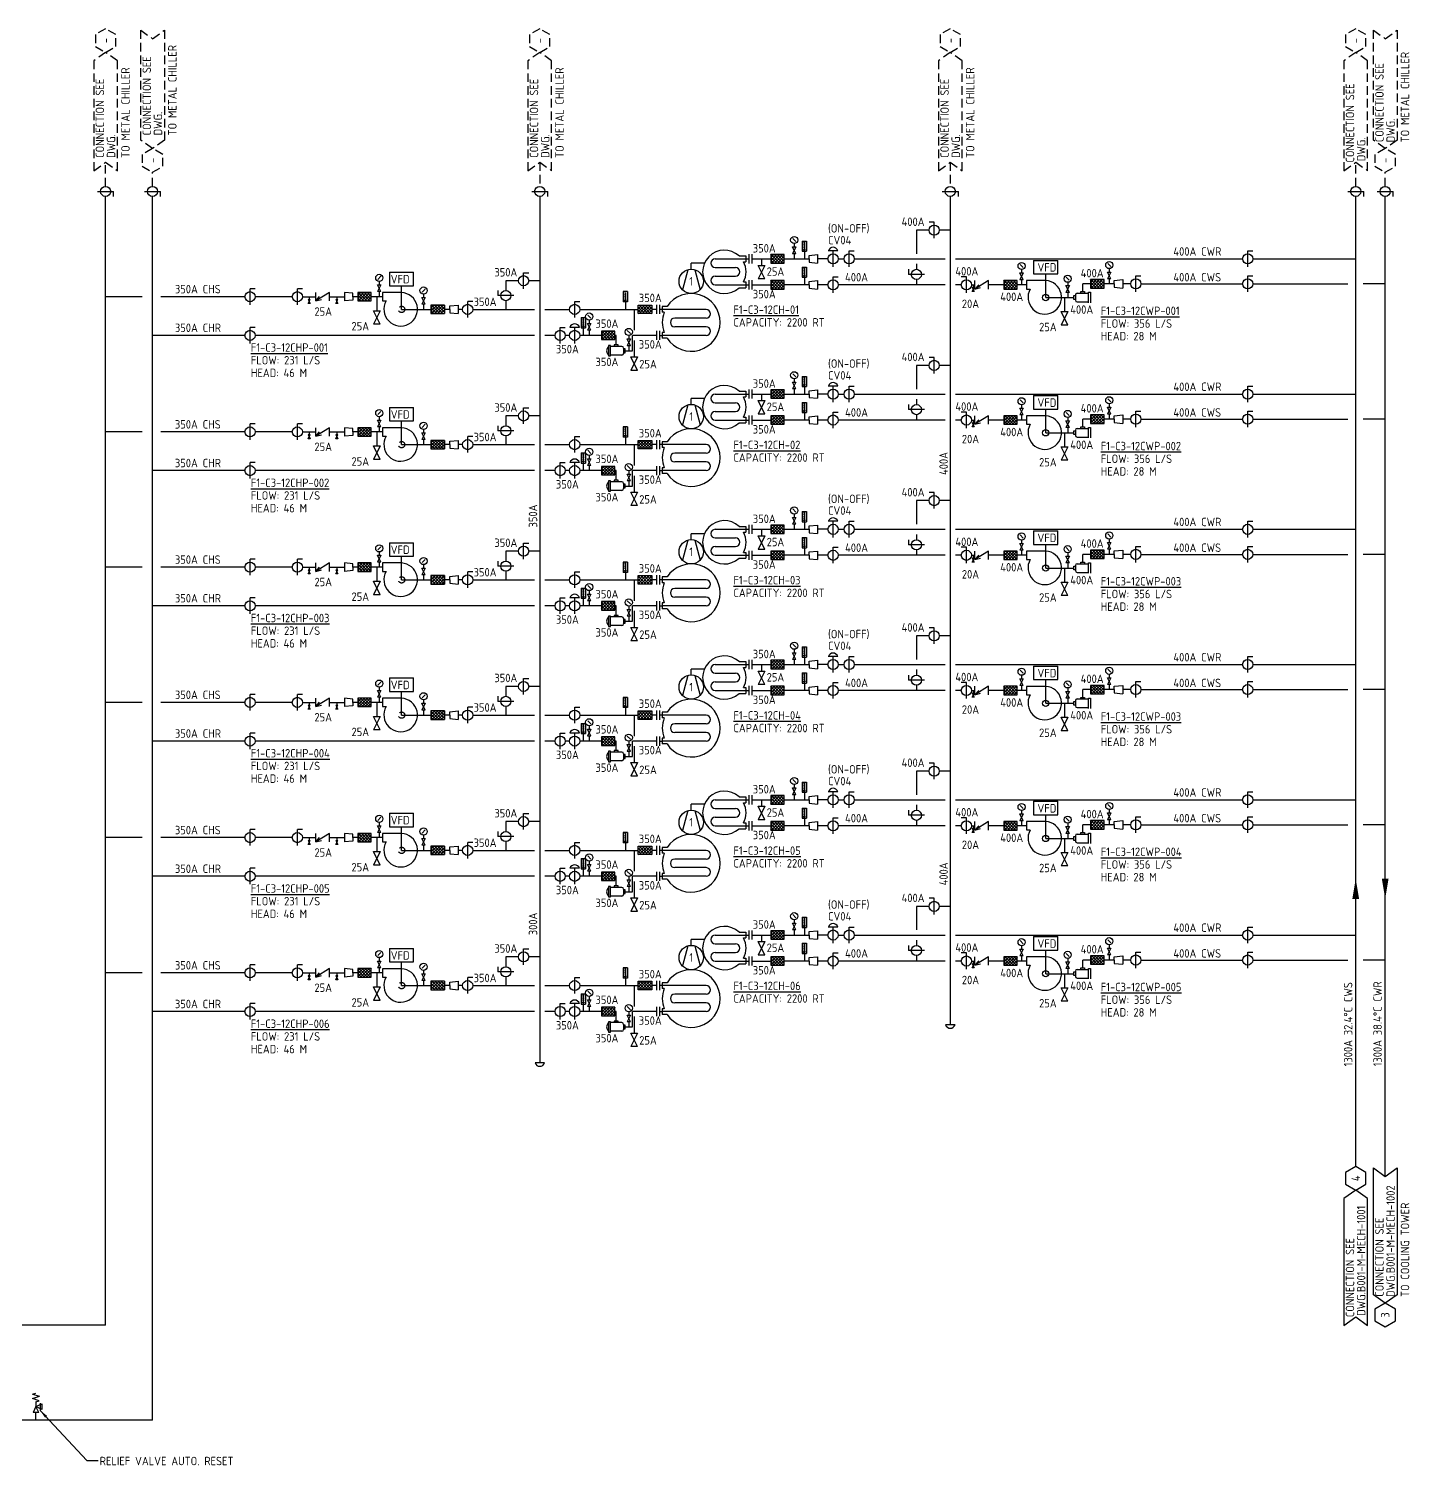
# Model space of a CAD drawing. Header units: millimetres. Extents: x 94 to 1762, y -982 to 1408.
# Drawn here: x 307.6 to 715.8, y 81.9 to 506.8 of the extents above; entities that cross this region are included whole.
import ezdxf
from ezdxf.enums import TextEntityAlignment as Align

# ---------------------------------------------------------------- set-up
doc = ezdxf.new("R2010")
doc.units = ezdxf.units.MM
doc.header["$LTSCALE"] = 10
doc.linetypes.add('HIDDEN', pattern=[0.375, 0.25, -0.125])
for name, color, linetype in [('DETL-TXT', 4, 'Continuous'), ('M-CWTR-9PIPE-R', 110, 'Continuous'), ('M-CWTR-9PIPE-S', 200, 'Continuous'), ('M-CWTR-COND', 6, 'Continuous'), ('M-CWTR-PIPE-R', 110, 'Continuous'), ('M-CWTR-PIPE-S', 130, 'Continuous'), ('M-CWTR-TEXT', 3, 'Continuous'), ('M-CWTR-TEXT-CO', 3, 'Continuous'), ('M-CWTR-TEXT-eq', 4, 'Continuous'), ('M-CWTR-VAVE', 2, 'Continuous'), ('M-EQ-FUTURE', 15, 'Continuous'), ('M-HVAC-EQPM', 22, 'Continuous'), ('M-HVAC-EQPM-P2', 22, 'HIDDEN'), ('MD-20210222-01', 6, 'Continuous')]:
    doc.layers.add(name, color=color, linetype=linetype)
doc.styles.add('AA-TXT', font='isocp.shx', dxfattribs={"width": 0.8, "bigfont": 'chineset.shx'})
doc.styles.add('dim-txt', font='isocp.shx', dxfattribs={"width": 0.7, "bigfont": 'CHINESET.shx'})
doc.dimstyles.new('adim-10', dxfattribs={"dimscale": 10, "dimtxt": 0.25, "dimasz": 0.25, "dimexe": 0.1, "dimexo": 0.5, "dimgap": 0.15, "dimtad": 0, "dimdec": 4, "dimtxsty": 'dim-txt', "dimcen": 2.5, "dimclrd": 256, "dimclre": 256, "dimclrt": 256, "dimadec": 0, "dimazin": 0, "dimtfac": 1, "dimtmove": 0, "dimatfit": 3, "dimfxl": 1, "dimarcsym": 0})

# ---------------------------------------------------------------- blocks, each defined once
blk = doc.blocks.new('A$Ce59ff46e')
at = {"layer": 'M-CWTR-VAVE'}
h = blk.add_hatch(dxfattribs=at)
h.set_pattern_fill('ANSI37', color=256, scale=5, style=0)
h.set_pattern_definition([(135, (745.02374, 158.5319), (0.4419417, 0.4419417), []), (45, (745.02374, 158.5319), (0.4419417, -0.4419417), [])])
h.paths.add_polyline_path([(492.98, 514.49), (488.98, 514.49), (488.98, 511.98), (492.98, 511.98)])
h = blk.add_hatch(dxfattribs=at)
h.set_pattern_fill('ANSI37', color=256, scale=5, style=0)
h.set_pattern_definition([(135, (745.02374, 150.8435), (0.4419417, 0.4419417), []), (45, (745.02374, 150.8435), (0.4419417, -0.4419417), [])])
h.paths.add_polyline_path([(492.98, 506.8), (488.98, 506.8), (488.98, 504.29), (492.98, 504.29)])
h = blk.add_hatch(dxfattribs=at)
h.set_pattern_fill('ANSI37', color=256, scale=5, style=0)
h.set_pattern_definition([(135, (813.9164, 150.8435), (0.4419417, 0.4419417), []), (45, (813.9164, 150.8435), (0.4419417, -0.4419417), [])])
h.paths.add_polyline_path([(561.87, 506.8), (557.87, 506.8), (557.87, 504.29), (561.87, 504.29)])
h = blk.add_hatch(dxfattribs=at)
h.set_pattern_fill('ANSI37', color=256, scale=5, style=0)
h.set_pattern_definition([(135, (839.5573, 151.1248), (0.4419417, 0.4419417), []), (45, (839.5573, 151.1248), (0.4419417, -0.4419417), [])])
h.paths.add_polyline_path([(587.51, 507.08), (583.51, 507.08), (583.51, 504.57), (587.51, 504.57)])
h = blk.add_hatch(dxfattribs=at)
h.set_pattern_fill('ANSI37', color=256, scale=5, style=0)
h.set_pattern_definition([(135, (622.91065, 147.33355), (0.4419417, 0.4419417), []), (45, (622.91065, 147.33355), (0.4419417, -0.4419417), [])])
h.paths.add_polyline_path([(370.86, 503.29), (366.86, 503.29), (366.86, 500.78), (370.86, 500.78)])
h = blk.add_hatch(dxfattribs=at)
h.set_pattern_fill('ANSI37', color=256, scale=5, style=0)
h.set_pattern_definition([(135, (644.53096, 143.5823), (0.4419417, 0.4419417), []), (45, (644.53096, 143.5823), (0.4419417, -0.4419417), [])])
h.paths.add_polyline_path([(392.49, 499.54), (388.49, 499.54), (388.49, 497.03), (392.49, 497.03)])
h = blk.add_hatch(dxfattribs=at)
h.set_pattern_fill('ANSI37', color=256, scale=5, style=0)
h.set_pattern_definition([(45, (197.7305, 143.5823), (-0.4419417, 0.4419417), []), (135, (197.7305, 143.5823), (-0.4419417, -0.4419417), [])])
h.paths.add_polyline_path([(449.78, 499.54), (453.78, 499.54), (453.78, 497.03), (449.78, 497.03)])
h = blk.add_hatch(dxfattribs=at)
h.set_pattern_fill('ANSI37', color=256, scale=5, style=0)
h.set_pattern_definition([(135, (694.94436, 135.8939), (0.4419417, 0.4419417), []), (45, (694.94436, 135.8939), (0.4419417, -0.4419417), [])])
h.paths.add_polyline_path([(442.9, 491.85), (438.9, 491.85), (438.9, 489.34), (442.9, 489.34)])
at = {"layer": 'M-CWTR-9PIPE-R'}
for p, q in [((333.49, 490.6), (306.17, 490.6)), ((419.16, 490.6), (336.49, 490.6)), ((425.22, 490.6), (422.16, 490.6)), ((429.49, 490.6), (428.22, 490.6)), ((438.9, 490.6), (432.49, 490.6)), ((443.27, 490.6), (442.9, 490.6)), ((443.27, 487.78), (443.27, 490.6)), ((455.28, 490.6), (448.08, 490.6)), ((448.08, 486.04), (448.08, 490.6)), ((445.91, 486.04), (448.08, 486.04))]:
    blk.add_line(p, q, dxfattribs=at)
at = {"layer": 'M-CWTR-9PIPE-S'}
for p, q in [((410.62, 506.77), (410.62, 503.85)), ((414.4, 506.77), (410.62, 506.77)), ((420.66, 506.77), (417.4, 506.77)), ((303.09, 502.04), (292.3, 502.04)), ((333.49, 502.04), (308.58, 502.04)), ((347.49, 502.04), (336.49, 502.04)), ((350.49, 502.04), (354.46, 502.04)), ((358.46, 502.04), (362.92, 502.04)), ((366.86, 502.04), (365.43, 502.04)), ((374.17, 502.04), (370.86, 502.04)), ((372.52, 502.04), (372.52, 497.9)), ((379.81, 498.28), (388.49, 498.28)), ((394.03, 498.28), (392.49, 498.28)), ((397.85, 498.28), (396.54, 498.28)), ((400.85, 498.28), (419.16, 498.28)), ((410.62, 500.85), (410.62, 498.28)), ((422.16, 498.28), (429.49, 498.28)), ((432.49, 498.28), (449.78, 498.28)), ((448.56, 498.28), (448.56, 492.1)), ((455.28, 498.28), (453.78, 498.28)), ((448.56, 489.1), (448.56, 484.23))]:
    blk.add_line(p, q, dxfattribs=at)
at = {"layer": 'M-CWTR-COND'}
blk.add_line((548.32, 505.55), (549.34, 505.55), dxfattribs=at)
at = {"layer": 'M-CWTR-PIPE-R'}
for p, q in [((483.47, 513.23), (488.98, 513.23)), ((486.23, 513.23), (486.23, 511.3)), ((492.98, 513.23), (500.34, 513.23)), ((505.89, 513.23), (502.84, 513.23)), ((508.89, 513.23), (510.66, 513.23)), ((513.66, 513.23), (540.57, 513.23)), ((543.57, 513.23), (628.49, 513.23)), ((631.49, 513.23), (661.94, 513.23))]:
    blk.add_line(p, q, dxfattribs=at)
at = {"layer": 'M-CWTR-PIPE-S'}
for p, q in [((532.03, 521.72), (532.03, 514.73)), ((535.78, 521.72), (532.03, 521.72)), ((542.07, 521.72), (538.78, 521.72)), ((532.03, 511.73), (532.03, 510.14)), ((532.03, 507.14), (532.03, 505.55)), ((581.21, 503.53), (581.21, 505.83)), ((583.51, 505.83), (581.21, 505.83)), ((590.55, 505.83), (587.51, 505.83)), ((595.4, 505.83), (593.06, 505.83)), ((598.4, 505.83), (628.49, 505.83)), ((631.49, 505.83), (659.62, 505.83)), ((670.65, 505.83), (664.17, 505.83)), ((483.47, 505.55), (488.98, 505.55)), ((500.34, 505.55), (492.98, 505.55)), ((505.89, 505.55), (502.84, 505.55)), ((540.57, 505.55), (508.89, 505.55)), ((545.32, 505.55), (543.57, 505.55)), ((548.32, 505.55), (549.34, 505.55)), ((548.83, 505.55), (548.83, 504.74)), ((557.87, 505.55), (553.34, 505.55)), ((564.64, 505.55), (561.87, 505.55)), ((570.27, 501.79), (578.58, 501.79)), ((575.83, 501.79), (575.83, 497.65))]:
    blk.add_line(p, q, dxfattribs=at)
at = {"layer": 'M-CWTR-VAVE'}
for p, q in [((537.28, 524.09), (535.78, 524.09)), ((537.28, 519.35), (537.28, 524.09)), ((496.37, 518.34), (495.45, 519.26)), ((496.37, 518.34), (495.45, 519.26)), ((498.28, 518.48), (499.54, 518.48)), ((498.28, 518.48), (499.54, 518.48)), ((498.28, 518.48), (498.28, 515.46)), ((498.28, 518.48), (498.28, 515.46)), ((498.28, 518.48), (499.54, 518.48)), ((498.28, 518.48), (499.54, 518.48)), ((498.28, 518.48), (498.28, 515.46)), ((498.28, 518.48), (498.28, 515.46)), ((499.54, 518.48), (499.54, 515.46)), ((499.54, 518.48), (499.54, 515.46)), ((499.54, 518.48), (499.54, 515.46)), ((499.54, 518.48), (499.54, 515.46)), ((492.98, 514.49), (488.98, 514.49)), ((488.98, 514.49), (488.98, 511.98)), ((492.98, 511.98), (492.98, 514.49)), ((496.41, 516.74), (495.41, 514.74)), ((496.41, 514.74), (495.41, 516.74)), ((495.41, 516.74), (496.41, 516.74)), ((496.41, 514.74), (495.41, 514.74)), ((495.91, 517.74), (495.91, 516.74)), ((495.91, 517.74), (495.91, 516.74)), ((495.91, 514.74), (495.91, 513.23)), ((498.28, 515.46), (499.54, 515.46)), ((498.28, 515.46), (499.54, 515.46)), ((498.66, 518.07), (499.16, 518.07)), ((498.66, 518.07), (499.16, 518.07)), ((498.66, 518.07), (499.16, 518.07)), ((498.66, 518.07), (499.16, 518.07)), ((498.66, 517.57), (499.16, 517.57)), ((498.66, 517.57), (499.16, 517.57)), ((498.66, 517.57), (499.16, 517.57)), ((498.66, 517.57), (499.16, 517.57)), ((498.66, 517.07), (499.16, 517.07)), ((498.66, 517.07), (499.16, 517.07)), ((498.66, 517.07), (499.16, 517.07)), ((498.66, 517.07), (499.16, 517.07)), ((498.66, 516.56), (499.16, 516.56)), ((498.66, 516.56), (499.16, 516.56)), ((498.91, 518.22), (498.91, 516.15)), ((498.91, 518.22), (498.91, 516.15)), ((498.91, 518.22), (498.91, 516.15)), ((498.91, 518.22), (498.91, 516.15)), ((498.91, 515.46), (498.91, 513.23)), ((498.91, 515.46), (498.91, 513.23)), ((500.34, 514.24), (502.84, 514.49)), ((500.34, 513.23), (500.34, 514.24)), ((502.84, 514.49), (502.84, 511.98)), ((508.78, 515.6), (505.99, 515.6)), ((507.39, 510.86), (507.39, 515.6)), ((512.16, 515.6), (513.66, 515.6)), ((512.16, 510.86), (512.16, 515.6)), ((629.99, 515.6), (631.49, 515.6)), ((629.99, 510.86), (629.99, 515.6)), ((487.23, 511.3), (485.23, 507.3)), ((487.23, 507.3), (485.23, 511.3)), ((485.23, 511.3), (487.23, 511.3)), ((488.98, 511.98), (492.98, 511.98)), ((498.28, 510.79), (498.28, 507.77)), ((498.28, 510.79), (498.28, 507.77)), ((498.28, 510.79), (499.54, 510.79)), ((498.28, 510.79), (499.54, 510.79)), ((498.66, 510.38), (499.16, 510.38)), ((498.66, 510.38), (499.16, 510.38)), ((498.66, 509.88), (499.16, 509.88)), ((498.66, 509.88), (499.16, 509.88)), ((498.91, 510.53), (498.91, 508.46)), ((498.91, 510.53), (498.91, 508.46)), ((499.54, 510.79), (499.54, 507.77)), ((499.54, 510.79), (499.54, 507.77)), ((500.34, 513.23), (500.34, 512.23)), ((500.34, 512.23), (502.84, 511.98)), ((529.66, 510.14), (529.66, 508.64)), ((563.6, 510.66), (562.68, 511.58)), ((563.14, 510.05), (563.14, 509.05)), ((589.52, 510.94), (588.6, 511.86)), ((589.52, 510.94), (588.6, 511.86)), ((589.06, 510.33), (589.06, 509.33)), ((372.75, 507.15), (373.67, 508.07)), ((373.21, 506.54), (373.21, 505.54)), ((415.9, 504.4), (415.9, 509.14)), ((415.9, 509.14), (417.4, 509.14)), ((487.23, 507.3), (485.23, 507.3)), ((488.98, 506.8), (488.98, 504.29)), ((492.98, 506.8), (488.98, 506.8)), ((492.98, 504.29), (492.98, 506.8)), ((498.28, 507.77), (499.54, 507.77)), ((498.28, 507.77), (499.54, 507.77)), ((498.66, 509.38), (499.16, 509.38)), ((498.66, 509.38), (499.16, 509.38)), ((498.66, 508.88), (499.16, 508.88)), ((498.66, 508.88), (499.16, 508.88)), ((498.91, 507.77), (498.91, 505.55)), ((498.91, 507.77), (498.91, 505.55)), ((500.34, 506.55), (502.84, 506.8)), ((500.34, 505.55), (500.34, 506.55)), ((502.84, 506.8), (502.84, 504.29)), ((507.39, 503.18), (507.39, 507.92)), ((507.39, 507.92), (508.89, 507.92)), ((534.4, 508.64), (529.66, 508.64)), ((546.82, 507.92), (545.31, 507.92)), ((546.82, 503.18), (546.82, 507.92)), ((549.34, 504.29), (549.34, 506.8)), ((553.34, 506.8), (549.34, 504.29)), ((553.34, 504.29), (553.34, 506.8)), ((557.87, 506.8), (557.87, 504.29)), ((561.87, 506.8), (557.87, 506.8)), ((561.87, 504.29), (561.87, 506.8)), ((562.64, 509.05), (563.64, 509.05)), ((563.64, 507.05), (562.64, 509.05)), ((563.64, 509.05), (562.64, 507.05)), ((563.64, 507.05), (562.64, 507.05)), ((563.14, 507.05), (563.14, 505.55)), ((577.23, 506.9), (576.31, 507.82)), ((576.77, 506.3), (576.77, 505.3)), ((587.51, 507.08), (583.51, 507.08)), ((583.51, 507.08), (583.51, 504.57)), ((587.51, 504.57), (587.51, 507.08)), ((589.56, 509.33), (588.56, 507.33)), ((589.56, 507.33), (588.56, 509.33)), ((588.56, 509.33), (589.56, 509.33)), ((589.56, 507.33), (588.56, 507.33)), ((589.06, 507.33), (589.06, 505.83)), ((590.55, 506.83), (593.06, 507.08)), ((590.55, 505.83), (590.55, 506.83)), ((590.55, 505.83), (590.55, 504.83)), ((593.06, 507.08), (593.06, 504.57)), ((596.9, 508.2), (598.4, 508.2)), ((596.9, 503.46), (596.9, 508.2)), ((629.99, 508.2), (631.49, 508.2)), ((629.99, 503.46), (629.99, 508.2)), ((334.99, 499.67), (334.99, 504.41)), ((336.49, 504.41), (334.99, 504.41)), ((348.99, 499.67), (348.99, 504.41)), ((350.49, 504.41), (348.99, 504.41)), ((354.46, 500.78), (354.46, 503.29)), ((358.46, 503.29), (354.46, 500.78)), ((354.46, 500.78), (355.57, 502.07)), ((358.46, 500.78), (358.46, 503.29)), ((362.92, 503.29), (362.92, 500.78)), ((365.43, 503.04), (362.92, 503.29)), ((365.43, 502.04), (365.43, 503.04)), ((365.43, 502.04), (365.43, 501.03)), ((370.86, 503.29), (366.86, 503.29)), ((366.86, 503.29), (366.86, 500.78)), ((370.86, 500.78), (370.86, 503.29)), ((373.71, 505.54), (372.71, 503.54)), ((373.71, 503.54), (372.71, 505.54)), ((372.71, 505.54), (373.71, 505.54)), ((373.71, 503.54), (372.71, 503.54)), ((373.21, 503.54), (373.21, 502.04)), ((386.81, 501.79), (385.81, 499.79)), ((386.81, 499.79), (385.81, 501.79)), ((385.81, 501.79), (386.81, 501.79)), ((385.85, 503.39), (386.77, 504.31)), ((386.31, 502.79), (386.31, 501.79)), ((408.25, 503.86), (408.25, 502.35)), ((412.99, 502.35), (408.25, 502.35)), ((445.35, 503.53), (445.35, 500.51)), ((445.35, 503.53), (445.35, 500.51)), ((446.6, 503.53), (445.35, 503.53)), ((446.6, 503.53), (445.35, 503.53)), ((446.23, 503.12), (445.72, 503.12)), ((446.23, 503.12), (445.72, 503.12)), ((446.23, 502.62), (445.72, 502.62)), ((446.23, 502.62), (445.72, 502.62)), ((446.23, 502.12), (445.72, 502.12)), ((446.23, 502.12), (445.72, 502.12)), ((446.23, 501.62), (445.72, 501.62)), ((446.23, 501.62), (445.72, 501.62)), ((445.97, 503.27), (445.97, 501.2)), ((445.97, 503.27), (445.97, 501.2)), ((446.6, 503.53), (446.6, 500.51)), ((446.6, 503.53), (446.6, 500.51)), ((488.98, 504.29), (492.98, 504.29)), ((488.98, 504.29), (492.98, 504.29)), ((500.34, 505.55), (500.34, 504.54)), ((500.34, 504.54), (502.84, 504.29)), ((548.53, 504.74), (549.13, 504.74)), ((548.53, 503.54), (549.13, 504.74)), ((548.53, 504.74), (549.13, 503.54)), ((549.13, 503.54), (548.53, 503.54)), ((549.34, 504.29), (550.46, 505.58)), ((549.34, 504.29), (550.98, 504.73)), ((557.87, 504.29), (561.87, 504.29)), ((577.27, 505.3), (576.27, 503.3)), ((577.27, 503.3), (576.27, 505.3)), ((576.27, 505.3), (577.27, 505.3)), ((577.27, 503.3), (576.27, 503.3)), ((576.77, 503.3), (576.77, 501.79)), ((578.58, 502.35), (579.04, 502.35)), ((578.58, 501.23), (578.58, 502.35)), ((579.04, 502.57), (579.04, 501.01)), ((579.54, 503.07), (582.89, 503.07)), ((580.65, 503.53), (581.78, 503.53)), ((580.65, 503.07), (580.65, 503.53)), ((581.78, 503.53), (581.78, 503.07)), ((582.89, 500.26), (582.89, 503.33)), ((582.89, 503.33), (583.53, 503.33)), ((583.51, 504.57), (587.51, 504.57)), ((583.53, 503.33), (583.53, 500.26)), ((590.55, 504.83), (593.06, 504.57)), ((352.17, 501.23), (352.77, 501.23)), ((352.17, 500.03), (352.77, 501.23)), ((352.17, 501.23), (352.77, 500.03)), ((352.77, 500.03), (352.17, 500.03)), ((354.46, 500.78), (356.1, 501.22)), ((360.39, 501.23), (360.99, 501.23)), ((360.39, 500.03), (360.99, 501.23)), ((360.39, 501.23), (360.99, 500.03)), ((360.99, 500.03), (360.39, 500.03)), ((365.43, 501.03), (362.92, 500.78)), ((366.86, 500.78), (370.86, 500.78)), ((373.52, 497.9), (371.52, 493.9)), ((373.52, 493.9), (371.52, 497.9)), ((371.52, 497.9), (373.52, 497.9)), ((386.81, 499.79), (385.81, 499.79)), ((386.31, 499.79), (386.31, 498.28)), ((392.49, 499.54), (388.49, 499.54)), ((388.49, 499.54), (388.49, 497.03)), ((392.49, 499.54), (392.49, 497.03)), ((394.03, 499.29), (396.54, 499.54)), ((394.03, 498.28), (394.03, 499.29)), ((394.03, 498.28), (394.03, 497.28)), ((394.03, 497.28), (396.54, 497.03)), ((396.54, 499.54), (396.54, 497.03)), ((399.35, 495.91), (399.35, 500.65)), ((400.85, 500.65), (399.35, 500.65)), ((430.99, 495.91), (430.99, 500.65)), ((430.99, 500.65), (432.49, 500.65)), ((446.6, 500.51), (445.35, 500.51)), ((446.6, 500.51), (445.35, 500.51)), ((445.97, 500.51), (445.97, 498.28)), ((445.97, 500.51), (445.97, 498.28)), ((449.78, 497.03), (449.78, 499.54)), ((449.78, 499.54), (453.78, 499.54)), ((453.78, 499.54), (453.78, 497.03)), ((576.83, 497.65), (574.83, 493.66)), ((576.83, 493.66), (574.83, 497.65)), ((574.83, 497.65), (576.83, 497.65)), ((579.04, 501.23), (578.58, 501.23)), ((579.54, 500.51), (582.89, 500.51)), ((334.99, 488.23), (334.99, 492.97)), ((336.49, 492.97), (334.99, 492.97)), ((373.52, 493.9), (371.52, 493.9)), ((388.49, 497.03), (392.49, 497.03)), ((426.72, 488.23), (426.72, 492.97)), ((426.72, 492.97), (428.22, 492.97)), ((432.38, 492.97), (429.59, 492.97)), ((430.99, 488.23), (430.99, 492.97)), ((432.93, 495.84), (434.18, 495.84)), ((432.93, 495.84), (434.18, 495.84)), ((432.93, 495.84), (432.93, 492.83)), ((433.3, 495.43), (433.8, 495.43)), ((433.3, 495.43), (433.8, 495.43)), ((433.3, 494.93), (433.8, 494.93)), ((433.3, 494.93), (433.8, 494.93)), ((433.3, 494.43), (433.8, 494.43)), ((433.3, 494.43), (433.8, 494.43)), ((433.3, 493.93), (433.8, 493.93)), ((433.3, 493.93), (433.8, 493.93)), ((433.55, 495.58), (433.55, 493.51)), ((433.55, 495.58), (433.55, 493.51)), ((434.18, 495.84), (434.18, 492.83)), ((435.8, 494.1), (434.8, 492.1)), ((435.8, 492.1), (434.8, 494.1)), ((434.8, 494.1), (435.8, 494.1)), ((435.76, 495.7), (434.84, 496.62)), ((435.76, 495.7), (434.84, 496.62)), ((435.3, 495.1), (435.3, 494.1)), ((453.78, 497.03), (449.78, 497.03)), ((576.83, 493.66), (574.83, 493.66)), ((432.93, 492.83), (434.18, 492.83)), ((432.93, 492.83), (434.18, 492.83)), ((433.55, 492.83), (433.55, 490.6)), ((433.55, 492.83), (433.55, 490.6)), ((435.8, 492.1), (434.8, 492.1)), ((435.3, 492.1), (435.3, 490.6)), ((438.9, 491.85), (438.9, 489.34)), ((442.9, 491.85), (438.9, 491.85)), ((438.9, 489.34), (442.9, 489.34)), ((442.9, 489.34), (442.9, 491.85)), ((447.49, 489.55), (446.49, 487.55)), ((447.49, 487.55), (446.49, 489.55)), ((446.49, 489.55), (447.49, 489.55)), ((447.45, 491.15), (446.53, 492.07)), ((447.45, 491.15), (446.53, 492.07)), ((446.99, 490.55), (446.99, 489.55)), ((441.6, 487.58), (440.95, 487.58)), ((440.95, 487.58), (440.95, 484.51)), ((440.95, 484.51), (441.6, 484.51)), ((441.6, 484.51), (441.6, 487.58)), ((444.95, 487.32), (441.6, 487.32)), ((444.95, 484.76), (441.6, 484.76)), ((443.83, 487.78), (442.71, 487.78)), ((442.71, 487.78), (442.71, 487.32)), ((443.83, 487.32), (443.83, 487.78)), ((445.45, 486.82), (445.45, 485.26)), ((445.91, 486.6), (445.45, 486.6)), ((445.45, 485.48), (445.91, 485.48)), ((445.91, 485.48), (445.91, 486.6)), ((447.49, 487.55), (446.49, 487.55)), ((446.99, 487.55), (446.99, 486.04)), ((449.56, 484.23), (447.56, 480.23)), ((449.56, 480.23), (447.56, 484.23)), ((447.56, 484.23), (449.56, 484.23)), ((449.56, 480.23), (447.56, 480.23))]:
    blk.add_line(p, q, dxfattribs=at)
for centre, radius in [((537.28, 521.72), 1.5), ((495.91, 518.8), 1.06), ((495.91, 518.8), 1.06), ((498.91, 515.92), 0.223), ((498.91, 515.92), 0.223), ((507.39, 513.23), 1.5), ((512.16, 513.23), 1.5), ((629.99, 513.23), 1.5), ((532.03, 508.64), 1.5), ((563.14, 511.11), 1.06), ((589.06, 511.4), 1.06), ((589.06, 511.4), 1.06), ((373.21, 507.6), 1.06), ((415.9, 506.77), 1.5), ((498.91, 508.23), 0.223), ((498.91, 508.23), 0.223), ((507.39, 505.55), 1.5), ((546.82, 505.55), 1.5), ((576.77, 507.36), 1.06), ((596.9, 505.83), 1.5), ((629.99, 505.83), 1.5), ((334.99, 502.04), 1.5), ((348.99, 502.04), 1.5), ((386.31, 503.85), 1.06), ((410.62, 502.35), 1.5), ((399.35, 498.28), 1.5), ((430.99, 498.28), 1.5), ((435.3, 496.16), 1.06), ((435.3, 496.16), 1.06), ((445.97, 500.97), 0.223), ((445.97, 500.97), 0.223), ((433.55, 493.28), 0.223), ((433.55, 493.28), 0.223), ((334.99, 490.6), 1.5), ((426.72, 490.6), 1.5), ((430.99, 490.6), 1.5), ((446.99, 491.61), 1.06), ((446.99, 491.61), 1.06)]:
    blk.add_circle(centre, radius, dxfattribs=at)
for centre, radius, start, end in [((507.39, 515.19), 1.45, 16.4573, 163.5427), ((579.54, 502.57), 0.5, 90, 180), ((579.54, 501.01), 0.5, 180, 270), ((430.99, 492.56), 1.45, 16.4573, 163.5427), ((442.24, 486.04), 1.81, 135, 225), ((444.95, 486.82), 0.5, 0, 90), ((444.95, 485.26), 0.5, 270, 0)]:
    blk.add_arc(centre, radius, start, end, dxfattribs=at)
at = {"layer": 'M-HVAC-EQPM'}
for p, q in [((482.59, 511.88), (482.59, 514.59)), ((483.47, 511.88), (483.47, 514.59)), ((464.41, 510.03), (462.83, 504.11)), ((465.45, 510.19), (465.45, 511.91)), ((469.35, 511.91), (465.45, 511.91)), ((466.48, 510.03), (468.07, 504.11)), ((472.57, 513.23), (481.64, 513.23)), ((472.57, 510.67), (478.54, 510.67)), ((479.6, 514.09), (481.64, 514.09)), ((479.6, 514.09), (481.64, 514.09)), ((480.91, 512.38), (481.64, 512.38)), ((480.91, 512.38), (481.64, 512.38)), ((481.64, 514.09), (481.64, 512.38)), ((481.64, 514.09), (481.64, 512.38)), ((481.64, 513.23), (482.59, 513.23)), ((566.7, 512.79), (573.85, 512.79)), ((566.7, 512.79), (566.7, 508.79)), ((573.85, 508.79), (573.85, 512.79)), ((376.23, 509.28), (383.38, 509.28)), ((376.23, 509.28), (376.23, 505.28)), ((383.38, 505.28), (383.38, 509.28)), ((472.57, 508.11), (478.54, 508.11)), ((480.91, 506.4), (481.64, 506.4)), ((480.91, 506.4), (481.64, 506.4)), ((481.64, 506.4), (481.64, 504.69)), ((481.64, 506.4), (481.64, 504.69)), ((482.59, 504.19), (482.59, 506.9)), ((483.47, 504.19), (483.47, 506.9)), ((564.64, 506.79), (564.64, 504.3)), ((570.27, 506.79), (564.64, 506.79)), ((566.7, 508.79), (573.85, 508.79)), ((570.27, 501.79), (570.27, 508.79)), ((379.81, 503.28), (374.17, 503.28)), ((374.17, 503.28), (374.17, 500.79)), ((376.23, 505.28), (383.38, 505.28)), ((379.81, 498.28), (379.81, 505.28)), ((472.57, 505.55), (481.64, 505.55)), ((479.6, 504.69), (481.64, 504.69)), ((479.6, 504.69), (481.64, 504.69)), ((481.64, 505.55), (482.59, 505.55)), ((564.64, 504.3), (565.69, 504.3)), ((374.17, 500.79), (375.22, 500.79)), ((455.28, 496.93), (455.28, 499.64)), ((456.16, 496.93), (456.16, 499.64)), ((456.85, 498.28), (456.16, 498.28)), ((456.85, 499.14), (456.85, 497.43)), ((456.85, 499.14), (456.85, 497.43)), ((458.31, 499.14), (456.85, 499.14)), ((458.31, 499.14), (456.85, 499.14)), ((469.9, 498.28), (456.85, 498.28)), ((457.44, 497.43), (456.85, 497.43)), ((457.44, 497.43), (456.85, 497.43)), ((469.9, 495.72), (460.56, 495.72)), ((469.9, 493.16), (460.56, 493.16)), ((455.28, 489.24), (455.28, 491.95)), ((456.16, 489.24), (456.16, 491.95)), ((456.16, 490.6), (456.85, 490.6)), ((456.85, 491.45), (456.85, 489.74)), ((456.85, 491.45), (456.85, 489.74)), ((457.44, 491.45), (456.85, 491.45)), ((457.44, 491.45), (456.85, 491.45)), ((469.9, 490.6), (456.85, 490.6)), ((458.31, 489.74), (456.85, 489.74)), ((458.31, 489.74), (456.85, 489.74))]:
    blk.add_line(p, q, dxfattribs=at)
for centre, radius in [((465.45, 506.58), 3.6), ((570.27, 501.79), 0.934)]:
    blk.add_circle(centre, radius, dxfattribs=at)
for centre, radius, start, end in [((475.24, 509.39), 6.41, 47.1666, 312.8334), ((472.57, 511.95), 1.28, 90, 270), ((478.54, 509.39), 1.28, 270, 90), ((475.24, 509.39), 6.41, 332.1819, 27.8181), ((472.57, 506.83), 1.28, 90, 270), ((570, 501.84), 4.96, 150.3127, 86.8785), ((379.54, 498.33), 4.96, 150.3127, 86.8785), ((465.45, 494.44), 8.54, 213.367, 146.633), ((465.45, 494.44), 8.54, 159.5127, 200.4873), ((469.9, 497), 1.28, 270.0002, 90), ((460.56, 494.44), 1.28, 90, 270), ((469.9, 491.88), 1.28, 270.0002, 89.9998)]:
    blk.add_arc(centre, radius, start, end, dxfattribs=at)
at = {"layer": 'M-HVAC-EQPM-P2'}
blk.add_circle((379.81, 498.28), 0.934, dxfattribs=at)
at = {"layer": 'MD-20210222-01'}
for p, q in [((352.47, 502.04), (352.47, 501.23)), ((360.69, 502.04), (360.69, 501.23))]:
    blk.add_line(p, q, dxfattribs=at)
at = {"layer": 'M-CWTR-TEXT', "style": 'AA-TXT'}
for s, height, p in [('400A', 2.5, (527.66, 522.96)), ('CV04', 2.5, (505.91, 517.52)), ('350A', 2.5, (483.66, 515.1)), ('400A CWR', 2.5, (608.03, 514.16)), ('350A', 2.5, (407.25, 508.01)), ('25A', 2.5, (487.76, 508.22)), ('400A', 2.5, (543.56, 508.3)), ('400A', 2.5, (580.61, 507.77)), ('400A', 2.5, (510.95, 506.55)), ('400A CWS', 2.5, (608.03, 506.55)), ('350A CHS', 2.5, (312.79, 503.03)), ('350A', 2.5, (401.11, 499.28)), ('350A', 2.5, (449.96, 500.42)), ('350A', 2.5, (483.66, 501.56)), ('400A', 2.5, (556.83, 500.76)), ('25A', 2.5, (354.05, 496.4)), ('20A', 2.5, (545.48, 498.68)), ('400A', 2.5, (577.53, 496.98)), ('350A CHR', 2.5, (312.79, 491.59)), ('25A', 2.5, (365.01, 492.06)), ('350A', 2.5, (437.14, 492.82)), ('25A', 2.5, (568.32, 491.82)), ('350A', 2.5, (449.96, 486.68)), ('350A', 2.5, (425.44, 485.29)), ('400A SUCTION DIFF', 0.0025, (444.94, 487.35)), ('350A', 2.5, (437.14, 481.49)), ('25A', 2.5, (450.08, 480.84))]:
    blk.add_text(s, height=height, dxfattribs=at).set_placement(p)
for p in [(352.18, 500.03), (360.4, 500.03)]:
    blk.add_text('25A GATE VALVE', height=0.00075, rotation=180, dxfattribs=at).set_placement(p)
at = {"layer": 'M-CWTR-TEXT-CO', "style": 'AA-TXT'}
blk.add_text('(ON-OFF)', height=2.5, dxfattribs=at).set_placement((505.91, 521))
at = {"layer": 'M-HVAC-EQPM', "style": 'AA-TXT'}
for p in [(567.84, 509.46), (376.6, 505.95)]:
    blk.add_text('VFD', height=2.5, dxfattribs=at).set_placement(p)
blk.add_text('1', height=2.5, dxfattribs=at).set_placement((465.43, 506.58), align=Align.MIDDLE)

msp = doc.modelspace()

# ---------------------------------------------------------------- linework, layer by layer
at = {"layer": 'DETL-TXT', "color": 252, "linetype": 'HIDDEN'}
for points in [[(330.37, 499.8), (333.4, 501.55), (333.4, 505.05), (330.37, 506.8), (327.34, 505.05), (327.34, 501.55)], [(458.73, 499.8), (461.76, 501.55), (461.76, 505.05), (458.73, 506.8), (455.69, 505.05), (455.69, 501.55)], [(580.13, 499.8), (583.17, 501.55), (583.17, 505.05), (580.13, 506.8), (577.1, 505.05), (577.1, 501.55)], [(700.01, 499.8), (703.04, 501.55), (703.04, 505.05), (700.01, 506.8), (696.98, 505.05), (696.98, 501.55)], [(344.24, 464.36), (347.27, 466.11), (347.27, 469.61), (344.24, 471.36), (341.2, 469.61), (341.2, 466.11)], [(708.72, 464.36), (711.75, 466.11), (711.75, 469.61), (708.72, 471.36), (705.68, 469.61), (705.68, 466.11)]]:
    msp.add_lwpolyline(points, close=True, dxfattribs=at)
for points in [[(344.24, 471.36), (340.74, 473.86), (340.74, 506.36), (344.24, 503.86), (347.74, 506.36), (347.74, 473.86), (344.24, 471.36)], [(708.72, 471.36), (705.22, 473.86), (705.22, 506.36), (708.72, 503.86), (712.22, 506.36), (712.22, 473.86), (708.72, 471.36)], [(330.37, 499.8), (326.87, 497.3), (326.87, 464.8), (330.37, 467.3), (333.87, 464.8), (333.87, 497.3), (330.37, 499.8)], [(458.73, 499.8), (455.23, 497.3), (455.23, 464.8), (458.73, 467.3), (462.23, 464.8), (462.23, 497.3), (458.73, 499.8)], [(580.13, 499.8), (576.63, 497.3), (576.63, 464.8), (580.13, 467.3), (583.63, 464.8), (583.63, 497.3), (580.13, 499.8)], [(700.01, 499.8), (696.51, 497.3), (696.51, 464.8), (700.01, 467.3), (703.51, 464.8), (703.51, 497.3), (700.01, 499.8)]]:
    msp.add_lwpolyline(points, dxfattribs=at)
at = {"layer": 'DETL-TXT'}
for points in [[(700.01, 163.3), (703.04, 165.05), (703.04, 168.55), (700.01, 170.3), (696.98, 168.55), (696.98, 165.05)], [(708.72, 122.85), (711.75, 124.6), (711.75, 128.1), (708.72, 129.85), (705.68, 128.1), (705.68, 124.6)]]:
    msp.add_lwpolyline(points, close=True, dxfattribs=at)
for points in [[(708.72, 129.85), (705.22, 132.35), (705.22, 169.85), (708.72, 167.35), (712.22, 169.85), (712.22, 132.35), (708.72, 129.85)], [(700.01, 163.3), (696.51, 160.8), (696.51, 123.3), (700.01, 125.8), (703.51, 123.3), (703.51, 160.8), (700.01, 163.3)]]:
    msp.add_lwpolyline(points, dxfattribs=at)
at = {"layer": 'M-CWTR-9PIPE-R', "color": 252, "linetype": 'HIDDEN'}
msp.add_line((344.24, 460.19), (344.24, 464.36), dxfattribs=at)
at = {"layer": 'M-CWTR-9PIPE-R'}
for q in [(344.24, 457.19), (141.39, 95.26)]:
    msp.add_line((344.24, 95.26), q, dxfattribs=at)
at = {"layer": 'M-CWTR-9PIPE-S', "color": 252, "linetype": 'HIDDEN'}
for p, q in [((330.37, 460.19), (330.37, 467.3)), ((458.73, 467.3), (458.73, 460.19))]:
    msp.add_line(p, q, dxfattribs=at)
at = {"layer": 'M-CWTR-9PIPE-S'}
for p, q in [((330.37, 123.35), (330.37, 457.19)), ((458.73, 457.19), (458.73, 200.95)), ((460.12, 200.95), (457.33, 200.95)), ((330.37, 123.35), (138.89, 123.35))]:
    msp.add_line(p, q, dxfattribs=at)
msp.add_arc((458.73, 201.36), 1.45, 196.4573, 343.5427, dxfattribs=at)
at = {"layer": 'M-CWTR-PIPE-R', "color": 252, "linetype": 'HIDDEN'}
msp.add_line((700.01, 460.19), (700.01, 467.3), dxfattribs=at)
at = {"layer": 'M-CWTR-PIPE-R'}
msp.add_line((700.01, 170.3), (700.01, 457.19), dxfattribs=at)
for points in [[(700.01, 255.43, 0, 2, 0), (700.01, 249.43, 0, 0, 0)], [(708.72, 249.43, 0, 2, 0), (708.72, 255.43, 0, 0, 0)]]:
    msp.add_lwpolyline(points, format="xyseb", dxfattribs=at)
at = {"layer": 'M-CWTR-PIPE-S', "color": 252, "linetype": 'HIDDEN'}
for p, q in [((580.13, 467.3), (580.13, 460.19)), ((708.72, 460.19), (708.72, 464.36))]:
    msp.add_line(p, q, dxfattribs=at)
at = {"layer": 'M-CWTR-PIPE-S'}
for p, q in [((580.13, 457.19), (580.13, 212.2)), ((708.72, 167.35), (708.72, 457.19)), ((581.53, 212.2), (578.74, 212.2))]:
    msp.add_line(p, q, dxfattribs=at)
msp.add_arc((580.13, 212.61), 1.45, 196.4573, 343.5427, dxfattribs=at)
at = {"layer": 'M-CWTR-VAVE'}
for p, q in [((328, 458.69), (332.74, 458.69)), ((332.74, 457.18), (332.74, 458.69)), ((341.86, 458.69), (346.61, 458.69)), ((346.61, 457.18), (346.61, 458.69)), ((456.36, 458.69), (461.1, 458.69)), ((461.1, 457.18), (461.1, 458.69)), ((577.76, 458.69), (582.51, 458.69)), ((582.51, 457.18), (582.51, 458.69)), ((697.64, 458.69), (702.38, 458.69)), ((702.38, 457.18), (702.38, 458.69)), ((706.35, 458.69), (711.09, 458.69)), ((711.09, 457.18), (711.09, 458.69)), ((308.79, 102.97), (309.74, 103.26)), ((308.79, 102.97), (310.85, 102.32)), ((308.79, 101.66), (310.85, 102.32)), ((310.72, 100.99), (308.79, 101.66)), ((309.76, 99.25), (308.9, 97.53)), ((309.76, 100.71), (310.72, 100.99)), ((309.76, 100.71), (309.76, 99.25)), ((309.76, 99.25), (311.48, 100.11)), ((310.62, 97.53), (309.76, 99.25)), ((311.48, 98.39), (309.76, 99.25)), ((311.05, 100.33), (311.05, 98.1)), ((311.48, 100.11), (311.48, 98.39)), ((310.62, 97.53), (308.9, 97.53)), ((309.76, 95.26), (309.76, 97.53))]:
    msp.add_line(p, q, dxfattribs=at)
for centre in [(330.37, 458.69), (344.24, 458.69), (458.73, 458.69), (580.13, 458.69), (700.01, 458.69), (708.72, 458.69)]:
    msp.add_circle(centre, 1.5, dxfattribs=at)

# ---------------------------------------------------------------- block references
at = {"layer": 'M-EQ-FUTURE'}
for p in [(38.07, -74.49), (38.07, -114.49), (38.07, -154.49), (38.07, -194.49), (38.07, -234.49), (38.07, -274.49)]:
    msp.add_blockref('A$Ce59ff46e', p, dxfattribs=at)

# ---------------------------------------------------------------- texts
at = {"layer": 'DETL-TXT', "color": 252, "linetype": 'HIDDEN', "style": 'AA-TXT'}
for p in [(330.37, 503.3), (458.73, 503.3), (580.13, 503.3), (700.01, 503.3), (344.24, 467.86), (708.72, 467.86)]:
    msp.add_text('-', height=2.5, rotation=90, dxfattribs=at).set_placement(p, align=Align.MIDDLE)
for s, p in [('TO METAL CHILLER', (351.35, 475.25)), ('CONNECTION SEE', (343.79, 475.25)), ('TO METAL CHILLER', (715.83, 473.2)), ('TO METAL CHILLER', (337.49, 468.62)), ('TO METAL CHILLER', (465.84, 468.62)), ('TO METAL CHILLER', (587.25, 468.62)), ('CONNECTION SEE', (708.27, 473.26)), ('CONNECTION SEE', (329.92, 468.62)), ('CONNECTION SEE', (458.28, 468.62)), ('CONNECTION SEE', (579.69, 468.62)), ('CONNECTION SEE', (699.56, 467.23)), ('DWG. ', (347.09, 475.25)), ('DWG. ', (711.57, 473.2)), ('DWG. ', (333.22, 468.62)), ('DWG.', (461.58, 468.62)), ('DWG. ', (582.99, 468.62)), ('DWG. ', (702.86, 467.62))]:
    msp.add_text(s, height=2.5, rotation=90, dxfattribs=at).set_placement(p)
at = {"layer": 'DETL-TXT', "style": 'AA-TXT'}
for s, p in [('1300A 32.4%%DC CWS', (699.01, 199.89)), ('1300A 38.4%%DC CWR', (707.72, 199.89)), ('DWG.B001-M-MECH-1002', (711.57, 131.7)), ('DWG.B001-M-MECH-1001', (702.86, 126.12)), ('TO COOLING TOWER', (715.83, 131.7)), ('CONNECTION SEE', (708.27, 131.76)), ('CONNECTION SEE', (699.56, 125.73))]:
    msp.add_text(s, height=2.5, rotation=90, dxfattribs=at).set_placement(p)
for s, p in [('4', (700.01, 166.8)), ('3', (708.72, 126.35))]:
    msp.add_text(s, height=2.5, rotation=90, dxfattribs=at).set_placement(p, align=Align.MIDDLE)
at = {"layer": 'M-CWTR-TEXT', "style": 'AA-TXT'}
for s, p in [('CAPACITY: 2200 RT', (516, 418.71)), ('FLOW: 356 L/S', (624.61, 418.37)), ('HEAD: 28 M', (624.61, 414.62)), ('FLOW: 231 L/S', (373.31, 407.51)), ('HEAD: 46 M', (373.31, 403.76)), ('CAPACITY: 2200 RT', (516, 378.71)), ('FLOW: 356 L/S', (624.61, 378.37)), ('HEAD: 28 M', (624.61, 374.62)), ('FLOW: 231 L/S', (373.31, 367.51)), ('HEAD: 46 M', (373.31, 363.76)), ('CAPACITY: 2200 RT', (516, 338.71)), ('FLOW: 356 L/S', (624.61, 338.37)), ('HEAD: 28 M', (624.61, 334.62)), ('FLOW: 231 L/S', (373.31, 327.51)), ('HEAD: 46 M', (373.31, 323.76)), ('CAPACITY: 2200 RT', (516, 298.71)), ('FLOW: 356 L/S', (624.61, 298.37)), ('HEAD: 28 M', (624.61, 294.62)), ('FLOW: 231 L/S', (373.31, 287.51)), ('HEAD: 46 M', (373.31, 283.76)), ('CAPACITY: 2200 RT', (516, 258.71)), ('FLOW: 356 L/S', (624.61, 258.37)), ('HEAD: 28 M', (624.61, 254.62)), ('FLOW: 231 L/S', (373.31, 247.51)), ('HEAD: 46 M', (373.31, 243.76)), ('CAPACITY: 2200 RT', (516, 218.71)), ('FLOW: 356 L/S', (624.61, 218.37)), ('HEAD: 28 M', (624.61, 214.62)), ('FLOW: 231 L/S', (373.31, 207.51)), ('HEAD: 46 M', (373.31, 203.76)), ('RELIEF VALVE AUTO. RESET', (328.61, 81.92))]:
    msp.add_text(s, height=2.5, dxfattribs=at).set_placement(p)
for s, p in [('400A', (579.4, 374.82)), ('350A', (457.99, 359.3)), ('400A', (579.4, 253.43)), ('300A', (457.99, 238.69))]:
    msp.add_text(s, height=2.5, rotation=90, dxfattribs=at).set_placement(p)
at = {"layer": 'M-CWTR-TEXT-eq', "style": 'AA-TXT'}
for s, p in [('%%UF1-C3-12CH-01', (516, 422.46)), ('%%UF1-C3-12CWP-001', (624.61, 422.12)), ('%%UF1-C3-12CHP-001', (373.31, 411.26)), ('%%UF1-C3-12CH-02', (516, 382.46)), ('%%UF1-C3-12CWP-002', (624.61, 382.12)), ('%%UF1-C3-12CHP-002', (373.31, 371.26)), ('%%UF1-C3-12CH-03', (516, 342.46)), ('%%UF1-C3-12CWP-003', (624.61, 342.12)), ('%%UF1-C3-12CHP-003', (373.31, 331.26)), ('%%UF1-C3-12CH-04', (516, 302.46)), ('%%UF1-C3-12CWP-003', (624.61, 302.12)), ('%%UF1-C3-12CHP-004', (373.31, 291.26)), ('%%UF1-C3-12CH-05', (516, 262.46)), ('%%UF1-C3-12CWP-004', (624.61, 262.12)), ('%%UF1-C3-12CHP-005', (373.31, 251.26)), ('%%UF1-C3-12CH-06', (516, 222.46)), ('%%UF1-C3-12CWP-005', (624.61, 222.12)), ('%%UF1-C3-12CHP-006', (373.31, 211.26))]:
    msp.add_text(s, height=2.5, dxfattribs=at).set_placement(p)

# ---------------------------------------------------------------- leaders
at = {"layer": 'M-CWTR-TEXT'}
msp.add_leader([(311.05, 98.1), (324.78, 83.29), (328.12, 83.29)], dimstyle='adim-10', override={"dimgap": 0.15, "dimtad": 0}, dxfattribs=at)

doc.saveas('drawing.dxf')
